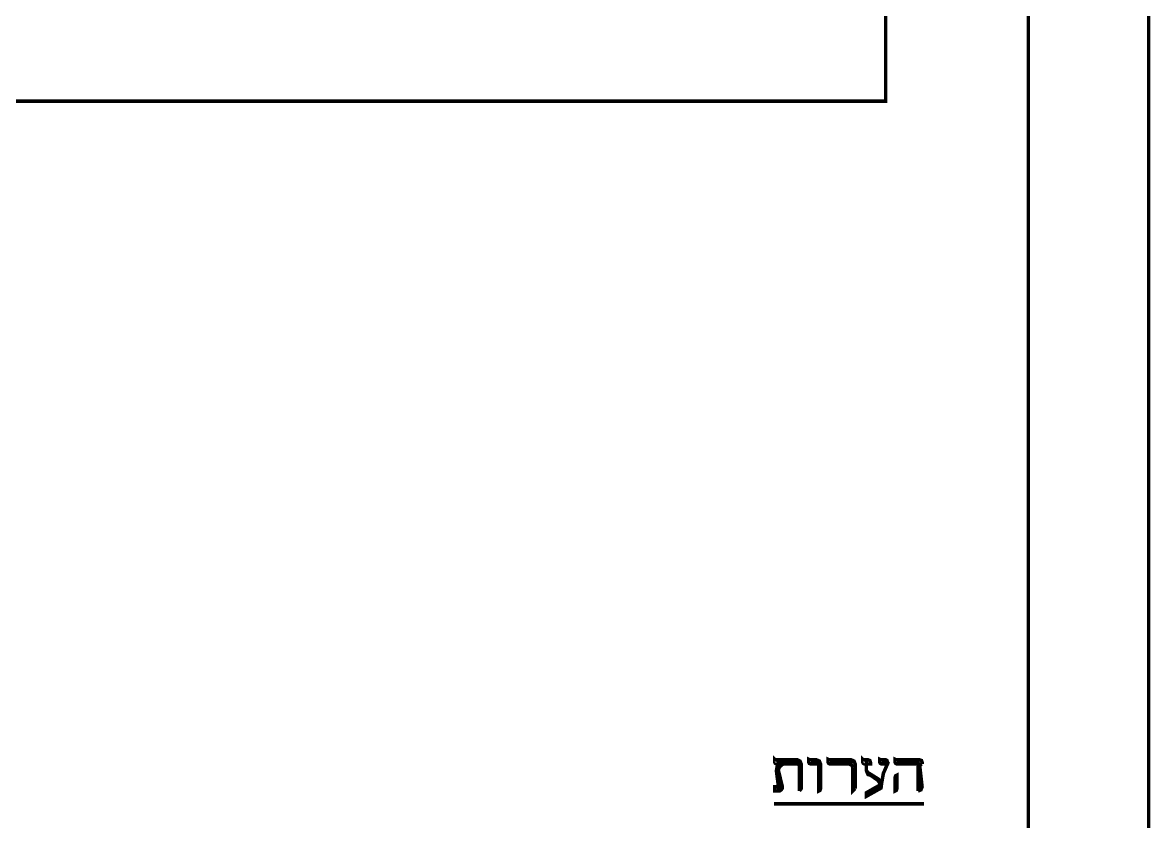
# Model space of a CAD drawing. Extents: x -6935 to 6681, y -4073 to 3778.
# Drawn here: x 4797 to 6681, y -2770 to -1435 of the extents above; entities that cross this region are included whole.
import ezdxf

# ---------------------------------------------------------------- set-up
doc = ezdxf.new("R2010")
doc.units = 0
doc.header["$MEASUREMENT"] = 0

# ---------------------------------------------------------------- blocks, each defined once
blk = doc.blocks.new('Map')
at = {"color": 0, "const_width": 0.01}
for points in [[(17.923294, 0), (17.923294, 13.33501), (0, 13.33501), (0, 0), (17.923294, 0)], [(17.58166, 0.34169), (17.58166, 12.99331), (0.3433, 12.99331), (0.3433, 0.34169), (17.58166, 0.34169)], [(17.58166, 0.34169), (17.58166, 12.99331), (0.3433, 12.99331), (0.3433, 0.34169), (17.58166, 0.34169)], [(17.176657, 4.255), (17.176657, 8.61831), (11.75663, 8.61831), (11.75663, 4.255), (17.176657, 4.255)], [(16.98661, 2.29666), (16.98661, 2.37332), (16.96496, 2.37332), (16.95997, 2.375), (16.95829, 2.37836), (16.95829, 2.38666), (16.96165, 2.38504), (16.97999, 2.38504), (16.98829, 2.38168), (16.99165, 2.37332), (16.99165, 2.30333), (16.98997, 2.29834), (16.98661, 2.29666)], [(17.208288, 2.34169), (17.208288, 2.30333), (17.20666, 2.29834), (17.203296, 2.29666), (17.203296, 2.33501), (17.204978, 2.34001), (17.208288, 2.34169)]]:
    blk.add_lwpolyline(points, close=True, dxfattribs=at)
for points in [[(16.87164, 2.31337), (16.86665, 2.35168), (16.86665, 2.35504), (16.86828, 2.36501), (16.87995, 2.37332), (16.86665, 2.37332), (16.86329, 2.375), (16.86161, 2.37836), (16.86161, 2.38666), (16.86329, 2.38504), (16.92666, 2.38504), (16.93328, 2.38168), (16.93664, 2.37332), (16.93664, 2.30333), (16.93165, 2.29666)], [(16.92666, 2.37332), (16.88499, 2.37332), (16.87495, 2.36501), (16.87164, 2.35666), (16.88331, 2.30832), (16.88331, 2.30501), (16.87995, 2.30002), (16.87495, 2.29666), (16.86161, 2.29666), (16.86161, 2.30832), (16.86665, 2.30832)], [(16.92828, 2.37836), (16.86665, 2.37836)], [(16.92666, 2.37332), (16.92997, 2.37169), (16.93165, 2.36833)], [(16.93165, 2.29666), (16.93165, 2.36833)], [(16.98661, 2.37836), (16.96496, 2.37836)], [(17.073304, 2.37332), (17.01829, 2.37332), (17.01498, 2.375), (17.0133, 2.37836), (17.0133, 2.38666), (17.01661, 2.38504), (17.078296, 2.38504), (17.086651, 2.38168), (17.08996, 2.37332), (17.08996, 2.30333)], [(17.083287, 2.37836), (17.01829, 2.37836)], [(17.073304, 2.37332), (17.079978, 2.37001), (17.083287, 2.36333)], [(17.164993, 2.31836), (17.163311, 2.30501), (17.121644, 2.28168), (17.121644, 2.29166), (17.159947, 2.31337), (17.159947, 2.31836), (17.154956, 2.32666), (17.133308, 2.34169), (17.126636, 2.34337), (17.124954, 2.34668), (17.121644, 2.35504), (17.121644, 2.37332), (17.116653, 2.37332), (17.113289, 2.375), (17.111607, 2.37836), (17.111607, 2.38666), (17.113289, 2.38504), (17.126636, 2.38504), (17.131626, 2.38336), (17.133308, 2.37836), (17.133308, 2.37332), (17.121644, 2.37332)], [(17.126636, 2.37836), (17.116653, 2.37836)], [(17.164993, 2.31836), (17.169985, 2.34668), (17.181649, 2.37332), (17.164993, 2.37332), (17.161629, 2.375), (17.159947, 2.37836), (17.159947, 2.38666), (17.163311, 2.38504), (17.176657, 2.38504), (17.179967, 2.38336), (17.181649, 2.37836), (17.181649, 2.37332)], [(17.176657, 2.37836), (17.164993, 2.37836)], [(17.268292, 2.29666), (17.268292, 2.36833), (17.271656, 2.37332), (17.208288, 2.37332), (17.204978, 2.375), (17.203296, 2.37836), (17.203296, 2.38666), (17.20666, 2.38504), (17.273283, 2.38504), (17.278274, 2.38336), (17.279956, 2.37836), (17.279956, 2.37332)], [(17.273283, 2.37836), (17.208288, 2.37836)], [(17.273283, 2.36833), (17.279956, 2.30832), (17.276647, 2.30002), (17.268292, 2.29666)], [(17.273283, 2.36833), (17.274965, 2.37169), (17.279956, 2.37332)], [(16.87164, 2.33501), (16.87664, 2.30333), (16.86665, 2.30333)], [(17.08996, 2.30333), (17.083287, 2.29666), (17.083287, 2.36333)], [(17.121644, 2.35504), (17.126636, 2.34836), (17.129946, 2.34668), (17.156638, 2.33002), (17.159947, 2.32504)], [(16.87164, 2.31337), (16.86996, 2.31001), (16.86665, 2.30832)], [(17.159947, 2.30832), (17.124954, 2.28998)], [(17.273283, 2.30333), (17.273283, 2.33002)], [(16.85998, 2.26004), (17.284947, 2.26004)]]:
    blk.add_lwpolyline(points, dxfattribs=at)

msp = doc.modelspace()

# ---------------------------------------------------------------- block references
at = {"linetype": 'ByBlock', "xscale": 588.2508833876793, "yscale": 588.2508833876793, "zscale": 588.2508833876793}
msp.add_blockref('Map', (-3865.5, -4069.7), dxfattribs=at)

doc.saveas('drawing.dxf')
